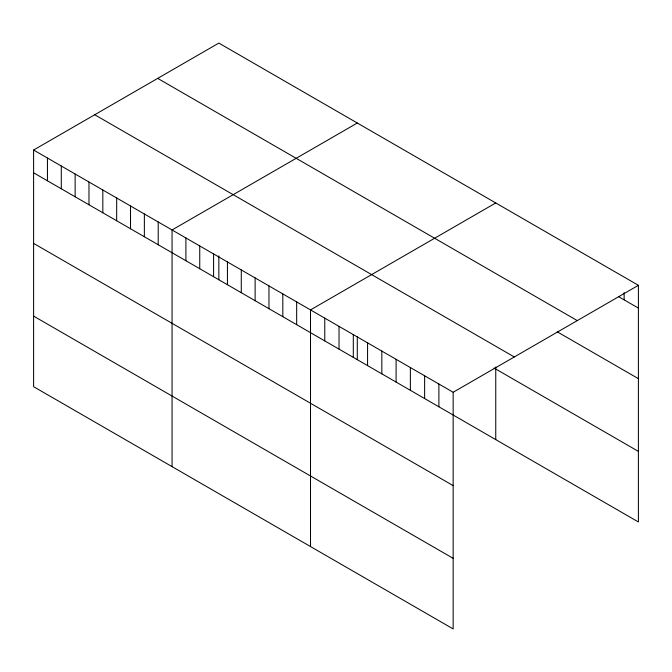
<?xml version="1.0" encoding="UTF-8"?>
<svg xmlns="http://www.w3.org/2000/svg" width="672" height="672" viewBox="0 0 672 672"><rect width="100%" height="100%" fill="white"/><g stroke="black" fill="none" stroke-linecap="round" stroke-linejoin="round"><path stroke-width="1.01" d="M33.6 150.032L453.155 392.263L453.155 628.916L33.6 386.686L33.6 150.032L218.845 43.084L638.4 285.314L638.4 521.968L33.6 172.805M357.294 123.018L172.057 229.967L172.057 466.62M495.751 202.952L310.506 309.901L310.506 546.554M453.155 392.263L638.4 285.314M618.786 296.764L638.4 308.087M157.71 78.38L577.273 320.603M557.264 331.825L638.4 378.664M94.727 114.744L514.29 356.966M494.021 368.029L638.4 451.382M33.6 243.39L453.155 485.612M33.6 316.109L453.155 558.331M624.137 292.606L624.137 299.846M495.751 366.954L495.751 439.606M438.892 384.023L438.892 406.795M424.628 375.791L424.628 398.563M410.365 367.559L410.365 390.323M396.094 359.318L396.094 382.091M381.83 351.086L381.83 373.859M367.567 342.846L367.567 365.618M357.294 336.84L357.294 359.671M353.304 334.614L353.304 357.386M339.032 326.374L339.032 349.146M324.769 318.142L324.769 340.914M296.663 301.913L296.663 324.685M282.82 293.916L282.82 316.688M268.968 285.928L268.968 308.692M255.125 277.931L255.125 300.703M241.282 269.934L241.282 292.706M227.438 261.946L227.438 284.718M218.845 255.864L218.845 279.737M213.587 253.949L213.587 276.721M199.744 245.952L199.744 268.724M185.9 237.964L185.9 260.736M158.206 221.978L158.206 244.751M144.362 213.982L144.362 236.754M130.519 205.985L130.519 228.757M116.676 197.996L116.676 220.769M102.824 190L102.824 212.772M88.981 182.011L88.981 204.784M75.138 174.014L75.138 196.787M61.295 166.018L61.295 188.79M47.443 158.029L47.443 180.802"/></g></svg>
